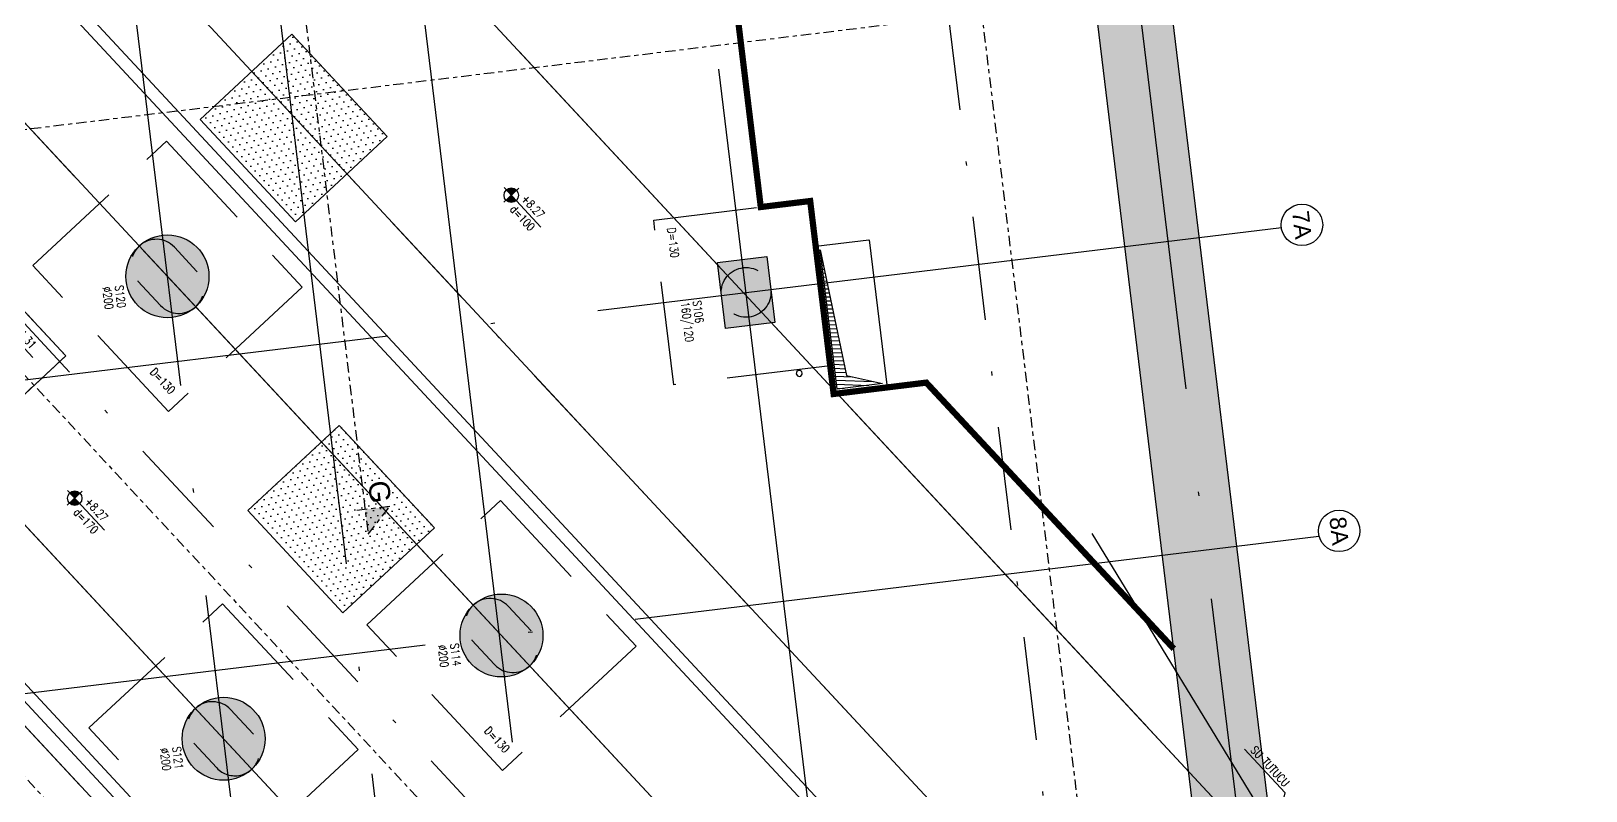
# Model space of a CAD drawing. Header units: millimetres. Extents: x 400382 to 401422, y 4543975 to 4544126.
# Drawn here: x 400454.97 to 400492.46, y 4544037.16 to 4544055.48 of the extents above; entities that cross this region are included whole.
import ezdxf
from ezdxf.enums import TextEntityAlignment as Align

# ---------------------------------------------------------------- set-up
doc = ezdxf.new("R2010")
doc.units = ezdxf.units.MM
for name, pattern in [('AKS', [3, 2.5, -0.25, 0, -0.25]), ('CENTER', [2, 1.25, -0.25, 0.25, -0.25]), ('CIZGI', [0.4, 0.25, -0.15]), ('CONTINU', [0]), ('DASHDOT2', [0.5, 0.25, -0.125, 0, -0.125]), ('HIDDEN', [0.375, 0.25, -0.125])]:
    doc.linetypes.add(name, pattern=pattern)
doc.layers.add('A-DETL', color=90, linetype='Continuous', lineweight=15)
for name, color, linetype in [('aks prota', 2, 'AKS'), ('boşluk prota', 2, 'Continuous'), ('boşluk taraması prota', 252, 'Continuous'), ('caks prota', 4, 'Continuous'), ('kesit tarama prota', 252, 'Continuous'), ('kiriş prota', 6, 'Continuous'), ('kolon prota', 1, 'Continuous'), ('kolon tarama prota', 252, 'Continuous'), ('lkolon prota', 4, 'Continuous'), ('not yazısı prota', 6, 'Continuous'), ('not çizgisi prota', 4, 'Continuous'), ('perde prota', 1, 'Continuous'), ('PRT-AL-TUNEL_EKSENI', 14, 'DASHDOT2'), ('skesit prota', 7, 'Continuous'), ('st-s_level (kot)', 6, 'Continuous'), ('st-s_levelmark (kot işareti)', 4, 'Continuous'), ('st_s_ölçü', 4, 'Continuous'), ('taks prota', 7, 'Continuous'), ('temel prota', 6, 'Continuous'), ('tkesit prota', 7, 'Continuous'), ('tkolon prota', 6, 'Continuous')]:
    doc.layers.add(name, color=color, linetype=linetype)
doc.styles.add('Arial', font='Arial.ttf')
doc.styles.add('OLCU', font='romanstw.shx')
doc.styles.add('TAKS', font='Arial Unicode.ttf')
doc.styles.add('tkolon', font='romanstw.shx')
doc.styles.add('TSIMPLEX', font='romanstw.shx')
doc.dimstyles.new('1-50', dxfattribs={"dimtxt": 10, "dimasz": 4, "dimexe": 4, "dimexo": 8, "dimgap": 4, "dimtad": 1, "dimdec": 1, "dimrnd": 0.05, "dimzin": 9, "dimdsep": 46, "dimtxsty": 'OLCU', "dimblk1": 'OBLIQUE', "dimblk2": 'OBLIQUE', "dimsah": 1, "dimcen": 2, "dimdle": 4, "dimclrd": 4, "dimclre": 4, "dimclrt": 3, "dimadec": 1, "dimazin": 0, "dimtfac": 1, "dimtdec": 1, "dimtix": 1, "dimtmove": 2, "dimatfit": 3, "dimldrblk": 'OBLIQUE', "dimfxl": 1, "dimtvp": 1, "dimtolj": 1, "dimtzin": 1, "dimarcsym": 0})
pattern_1 = [(312.9239939574115, (399405.9814288034, 4544554.575528787), (0.1703024845293522, 0.04999016791459834), [0, -0.15875])]

# ---------------------------------------------------------------- blocks, each defined once
blk = doc.blocks.new('PLAN_KOT')
at = {"layer": 'st-s_levelmark (kot işareti)'}
h = blk.add_hatch(color=256, dxfattribs=at)
h.paths.add_polyline_path([(0, 17.5, 0.4142135623730951), (-17.5, 0), (0, 0)])
h.paths.add_polyline_path([(17.5, 0), (0, 0), (0, -17.5, 0.4142135623730951)])
for p, q in [((105, 0), (-25, 0)), ((0, 25), (0, -25))]:
    blk.add_line(p, q, dxfattribs=at)
blk.add_circle((0, 0), 17.5, dxfattribs=at)
at = {"layer": 'st-s_level (kot)', "color": 6, "style": 'OLCU', "width": 0.8}
for tag, p in [('KOT', (22.6700442370493, 9.780006943954504)), ('DÖŞEME_KALINLIĞI', (22.6700442370493, -27.62999305603444))]:
    blk.add_attdef(tag, p, '', height=20, dxfattribs=at)
blk = doc.blocks.new('_Oblique')
at = {"layer": 'st_s_ölçü', "lineweight": -2}
blk.add_line((-0.5, -0.5), (0.5, 0.5), dxfattribs=at)
blk = doc.blocks.new('+8.27 mekanik')
at = {"layer": 'kolon tarama prota'}
for radius, start, end in [(72.00000000002969, 0, 180), (72.00000000000728, 180, 0)]:
    blk.add_arc((53126.51137452889, 169882.9861042567), radius, start, end, dxfattribs=at)

msp = doc.modelspace()

# ---------------------------------------------------------------- hatches: boundary and pattern name
at = {"layer": 'boşluk taraması prota', "ltscale": 2}
h = msp.add_hatch(dxfattribs=at)
h.set_pattern_fill('ANSI31', color=256, scale=0.03, angle=-47.07600604258852, style=0)
h.set_pattern_definition([(357.9239939574115, (399689.9217274883, 4544231.999295279), (0.003450451557221311, 0.09518748281182388), [])])
h.paths.add_polyline_path([(400474.633365728, 4544047.171634065), (400475.4996973369, 4544046.976876432), (400474.4070717855, 4544046.84199108), (400473.9992467812, 4544050.200282967)])
at = {"layer": 'kesit tarama prota'}
h = msp.add_hatch(color=256, dxfattribs=at)
h.dxf.hatch_style = 1
h.paths.add_polyline_path([(400463.6209186618, 4544044.014789978), (400463.097626036, 4544043.346834269), (400463.0252944948, 4544043.942458436)])
at = {"layer": 'kolon tarama prota'}
h = msp.add_hatch(color=256, dxfattribs=at)
h.dxf.hatch_style = 1
h.paths.add_polyline_path([(400490.225283952, 4543992.06815299), (400477.1315568583, 4544099.890275296), (400434.7430349011, 4544094.742688451), (400434.9238637551, 4544093.253628034), (400436.9886808936, 4544076.263764689), (400429.4432434756, 4544069.242885474), (400439.0969334161, 4544058.862998294), (400441.0592837702, 4544042.730103491), (400490.5329283723, 4543989.534812097)])
h.paths.add_polyline_path([(400442.7345320242, 4544043.865573593), (400440.8338261843, 4544059.491675889), (400431.8441655803, 4544069.157582236), (400438.8712125272, 4544075.693003213), (400436.770946417, 4544092.974261155), (400475.5857894951, 4544097.687866783), (400488.0371958343, 4543995.155024337)], flags=16)
h.paths.add_polyline_path([(400459.8903657333, 4544037.239568102), (400460.8056879416, 4544038.090852575), (400459.3755300478, 4544039.628593862), (400458.4602078395, 4544038.777309389), (400457.459633355, 4544039.853151925), (400463.1712439358, 4544045.165167039), (400466.0375036746, 4544042.083293382), (400465.1221814663, 4544041.232008909), (400466.5523393606, 4544039.694267622), (400467.4673045529, 4544040.545935968), (400473.9751899363, 4544033.548495975), (400473.0600817762, 4544032.696694664), (400474.2418641476, 4544031.426012907), (400469.4457187429, 4544026.965415232), (400467.8849356477, 4544028.643607979), (400468.800257856, 4544029.494892452), (400467.3700999622, 4544031.032633739), (400466.4547777539, 4544030.181349265)], flags=0)
h.paths.add_polyline_path([(400460.314351338, 4544037.224199045), (400461.2296735463, 4544038.07548352), (400459.390899105, 4544040.052579466), (400458.4755768967, 4544039.201294992), (400457.8836189597, 4544039.837782868), (400463.1558748791, 4544044.741181435), (400465.6135180709, 4544042.098662438), (400464.6981958626, 4544041.247377965), (400466.5369703039, 4544039.270282018), (400467.4522925122, 4544040.121566491), (400473.5515613481, 4544033.563481159), (400472.636096172, 4544032.71206372), (400473.8178785434, 4544031.441381963), (400469.4610878001, 4544027.389400835), (400468.3089212524, 4544028.628238922), (400469.2242434607, 4544029.479523396), (400467.3854690194, 4544031.456619343), (400466.4701468111, 4544030.605334869)], flags=0)
h.paths.add_polyline_path([(400473.9353484502, 4544079.757135538), (400473.8991830875, 4544080.054944261), (400475.8845969774, 4544080.296049399), (400475.9207623396, 4544079.998240676)], flags=0)
h = msp.add_hatch(dxfattribs=at)
h.set_pattern_fill('DOTS', color=2, scale=0.1, angle=-47.07600604258852)
h.set_pattern_definition(pattern_1)
h.paths.add_polyline_path([(400463.5540700094, 4544052.934144209), (400461.2586052069, 4544055.402284974), (400459.0496627716, 4544053.34788448), (400461.3451275742, 4544050.879743714)])
h = msp.add_hatch(color=256, dxfattribs=at)
h.dxf.hatch_style = 1
edge = h.paths.add_edge_path()
edge.add_arc((400458.2609093813, 4544049.563859114), 0.9999999999976544, -47.07600604258852, 312.9239939574115)
h = msp.add_hatch(color=256, dxfattribs=at)
h.dxf.hatch_style = 1
h.paths.add_polyline_path([(400472.7084513358, 4544050.043523448), (400472.9013354462, 4544048.455192337), (400471.7100871122, 4544048.310529254), (400471.5172030022, 4544049.898860365)])
h = msp.add_hatch(dxfattribs=at)
h.set_pattern_fill('DOTS', color=2, scale=0.1, angle=-47.07600604258852)
h.set_pattern_definition(pattern_1)
h.paths.add_polyline_path([(400464.6993221347, 4544043.503428564), (400462.4038573322, 4544045.97156933), (400460.194914897, 4544043.917168835), (400462.4903796995, 4544041.449028069)])
h = msp.add_hatch(color=256, dxfattribs=at)
h.dxf.hatch_style = 1
edge = h.paths.add_edge_path()
edge.add_arc((400466.3131313454, 4544040.905910076), 0.9999999999976544, -47.07600604258852, 312.9239939574115)
h = msp.add_hatch(color=256, dxfattribs=at)
h.dxf.hatch_style = 1
edge = h.paths.add_edge_path()
edge.add_arc((400459.6145448308, 4544038.417159177), 0.9999999999976544, -47.07600604258852, 312.9239939574115)

# ---------------------------------------------------------------- linework, layer by layer
at = {"layer": 'A-DETL', "color": 1, "lineweight": 5}
msp.add_lwpolyline([(400410.4979693997, 4544108.041349597), (400516.5495531112, 4543994.012052912)], dxfattribs=at)
at = {"layer": 'aks prota', "ltscale": 10}
for p, q in [((400524.7599808746, 4543992.599262114), (400411.7644162872, 4544114.094899495)), ((400522.903262665, 4543994.595651645), (400411.7644162877, 4544114.094899494)), ((400517.5106289843, 4543985.857089083), (400404.5150643969, 4544107.352726464)), ((400515.6539107747, 4543987.853478614), (400404.5150643974, 4544107.352726463)), ((400490.074145942, 4543987.091367729), (400475.977604087, 4544103.171308074)), ((400490.074145942, 4543987.091367727), (400475.9776040874, 4544103.171308073)), ((400512.6777277249, 4543981.362307062), (400399.6821631375, 4544102.857944444)), ((400510.8210095149, 4543983.358696594), (400399.6821631375, 4544102.857944444)), ((400478.198152604, 4543999.860730715), (400465.8023563628, 4544101.935644057)), ((400478.1981526045, 4543999.860730716), (400465.8023563623, 4544101.935644057)), ((400478.198152604, 4543999.860730715), (400465.8023563628, 4544101.935644056)), ((400470.2035826896, 4544008.456690839), (400458.9526784439, 4544101.103831332)), ((400470.2035826896, 4544008.456690839), (400458.9526784443, 4544101.103831331)), ((400466.2062977324, 4544012.754670901), (400455.5278394846, 4544100.68792497)), ((400466.2062977327, 4544012.754670901), (400455.5278394841, 4544100.687924969)), ((400466.2062977324, 4544012.754670899), (400455.5278394846, 4544100.687924968)), ((400462.2090127752, 4544017.052650963), (400452.1030005254, 4544100.272018607)), ((400462.2090127752, 4544017.052650962), (400452.1030005259, 4544100.272018606)), ((400512.2140643822, 4544006.088943115), (400428.1666244437, 4544096.458837923)), ((400504.9647124923, 4543999.346770084), (400420.9172725538, 4544089.716664892)), ((400438.7550451853, 4544045.114404783), (400485.1144610462, 4544050.744209934)), ((400438.7550451854, 4544045.114404783), (400485.1144610461, 4544050.744209934)), ((400438.7550451853, 4544045.114404782), (400485.1144610466, 4544050.744209932)), ((400439.6591894515, 4544037.669102698), (400486.0186053128, 4544043.298907848)), ((400439.6591894515, 4544037.669102697), (400486.0186053122, 4544043.298907848)), ((400439.659189452, 4544037.669102697), (400486.0186053123, 4544043.298907847))]:
    msp.add_line(p, q, dxfattribs=at)
at = {"layer": 'boşluk prota', "ltscale": 0.05}
msp.add_lwpolyline([(400474.633365728, 4544047.171634065), (400475.4996973369, 4544046.976876432), (400474.4070717855, 4544046.84199108), (400473.9992467812, 4544050.200282967)], close=True, dxfattribs=at)
at = {"layer": 'caks prota', "ltscale": 0.05}
for centre in [(400485.6108145183, 4544050.804486217), (400485.6108145185, 4544050.804486218), (400485.6108145188, 4544050.804486217), (400486.5066723716, 4544043.427419757), (400486.5066723715, 4544043.427419757), (400486.5066723716, 4544043.427419756)]:
    msp.add_circle(centre, 0.5, dxfattribs=at)
at = {"layer": 'kiriş prota'}
msp.add_line((400400.7042128048, 4544096.913392516), (400503.8798910817, 4543985.97634078), dxfattribs=at)
msp.add_lwpolyline([(400475.1793228914, 4544050.444558134), (400475.6112605683, 4544046.887707076), (400474.3195827198, 4544046.730613854), (400473.887645042, 4544050.287464913), (400475.1694265264, 4544050.44312218)], dxfattribs=at)
msp.add_lwpolyline([(400454.3803139194, 4544049.184426854), (400455.8104718351, 4544047.646685544), (400453.9798274185, 4544045.944116597), (400452.5496695028, 4544047.481857907)], close=True, dxfattribs=at)
at = {"layer": 'kolon prota', "color": 5, "linetype": 'HIDDEN', "ltscale": 5}
for points in [[(400458.4278530101, 4544050.265378769, 0.9999999999999999), (400457.5491436897, 4544049.448145675), (400458.093965753, 4544048.862339461, 0.9999999999999999), (400458.9726750734, 4544049.679572556)], [(400458.4278530101, 4544050.265378769, 0.9999999999999999), (400457.5491436897, 4544049.448145675), (400458.093965753, 4544048.862339461, 0.9999999999999999), (400458.9726750734, 4544049.679572556)], [(400466.4800749742, 4544041.60742973, 0.9999999999999999), (400465.6013656538, 4544040.790196635), (400466.1461877171, 4544040.204390422, 0.9999999999999999), (400467.0248970375, 4544041.021623516)], [(400459.7814884596, 4544039.118678831, 0.9999999999999999), (400458.9027791386, 4544038.301445736), (400459.4476012019, 4544037.715639522, 0.9999999999999999), (400460.3263105224, 4544038.532872617)]]:
    msp.add_lwpolyline(points, format="xyb", close=True, dxfattribs=at)
at = {"layer": 'kolon prota', "color": 1}
msp.add_lwpolyline([(400472.7084513358, 4544050.043523448), (400472.9013354462, 4544048.455192337), (400471.7100871122, 4544048.310529254), (400471.5172030022, 4544049.898860365)], close=True, dxfattribs=at)
for centre in [(400458.2609093813, 4544049.563859114), (400466.3131313454, 4544040.905910076), (400459.6145448308, 4544038.417159177)]:
    msp.add_circle(centre, 0.9999999999976544, dxfattribs=at)
at = {"layer": 'kolon prota', "color": 5, "linetype": 'HIDDEN', "ltscale": 5}
msp.add_circle((400472.2092692242, 4544049.17702635), 0.5999999999976544, dxfattribs=at)
at = {"layer": 'perde prota'}
for points in [[(400429.4432434756, 4544069.242885474), (400436.9886808936, 4544076.263764689), (400434.7429687763, 4544094.742680421), (400477.1315568583, 4544099.890275296), (400490.5329283723, 4543989.534812097), (400441.0592837702, 4544042.730103491), (400439.0969334161, 4544058.862998294), (400429.4432434756, 4544069.242885474)], [(400440.8338261843, 4544059.491675889), (400442.7345320242, 4544043.865573593), (400488.0371958343, 4543995.155024337), (400475.5857894951, 4544097.687866783), (400436.770946417, 4544092.974261155), (400438.8712125272, 4544075.693003213), (400431.8441655803, 4544069.157582236), (400440.8338261843, 4544059.491675889)]]:
    msp.add_lwpolyline(points, dxfattribs=at)
at = {"layer": 'PRT-AL-TUNEL_EKSENI', "ltscale": 10}
for p, q in [((400408.0665145661, 4544110.655710221), (400519.2053609435, 4543991.156462371)), ((400402.0986137674, 4544105.105335454), (400513.2374601448, 4543985.606087605)), ((400395.4000272527, 4544102.616584554), (400506.5388736306, 4543983.117336705)), ((400484.7444308675, 4543992.822009744), (400471.4111506012, 4544102.616766069))]:
    msp.add_line(p, q, dxfattribs=at)
at = {"layer": 'skesit prota', "linetype": 'CENTER', "ltscale": 0.2}
for p, q in [((400463.6209186618, 4544044.014789978), (400462.7274824115, 4544043.906292666)), ((400463.097626036, 4544043.346834269), (400463.6209186618, 4544044.014789978))]:
    msp.add_line(p, q, dxfattribs=at)
for points in [[(400399.3077380112, 4544106.868099621), (400510.0191421774, 4543987.828448253)], [(400471.9769275407, 4544104.59035985), (400486.2862764117, 4543986.758030445)], [(400455.89744899, 4544102.637696569), (400463.0976260304, 4544043.346834314)], [(400455.89744899, 4544102.637696569), (400463.0976260304, 4544043.346834314)], [(400490.1611683695, 4544057.390989359), (400425.2731687864, 4544049.511105899)], [(400438.4103048751, 4544055.136431523), (400492.1879414544, 4543997.313381061)]]:
    msp.add_lwpolyline(points, dxfattribs=at)
at = {"layer": 'st_s_ölçü', "color": 3, "linetype": 'CIZGI', "lineweight": 30, "ltscale": 50, "const_width": 0.15}
msp.add_lwpolyline([(400482.520105897, 4544040.586271053), (400476.5533471559, 4544047.001878241), (400474.319905933, 4544046.727985643), (400473.8876130306, 4544050.287695182), (400473.8878401103, 4544050.287488637), (400473.7550381278, 4544051.379435051), (400472.5637882589, 4544051.234771783), (400470.8784625931, 4544065.112815529), (400464.0287853344, 4544064.281002885), (400463.7370482376, 4544066.683352707), (400462.5457998719, 4544066.538689869), (400463.0709780287, 4544062.214037519), (400457.4126043906, 4544061.526871838), (400456.2125147167, 4544071.408792509), (400461.8709226688, 4544072.095939524), (400461.2543839575, 4544077.160469102), (400448.747779882, 4544075.64169181), (400446.4994744738, 4544094.15567633)], dxfattribs=at)
at = {"layer": 'temel prota', "color": 5}
for p, q in [((400409.8574348884, 4544105.426237252), (400512.9650104074, 4543994.562411292)), ((400410.0771122184, 4544105.630545525), (400513.1846877374, 4543994.766719567)), ((400400.9971159115, 4544097.185803547), (400504.1727941884, 4543986.248751812)), ((400401.216793241, 4544097.390111821), (400504.3924715179, 4543986.453060085))]:
    msp.add_line(p, q, dxfattribs=at)
at = {"layer": 'temel prota'}
for points in [[(400461.2586052069, 4544055.402284974), (400459.0496627716, 4544053.34788448), (400461.3451275742, 4544050.879743714), (400463.5540700094, 4544052.934144209)], [(400462.4038573322, 4544045.97156933), (400460.194914897, 4544043.917168835), (400462.4903796995, 4544041.449028069), (400464.6993221347, 4544043.503428564)]]:
    msp.add_lwpolyline(points, close=True, dxfattribs=at)
at = {"layer": 'temel prota', "linetype": 'HIDDEN', "ltscale": 10}
for points in [[(400458.237410279, 4544052.819538428), (400461.5063426574, 4544049.304701149), (400458.2844084841, 4544046.308179801), (400455.0154761057, 4544049.823017081)], [(400473.7550381278, 4544051.379435051), (400474.2372484026, 4544047.408607272), (400470.4649604722, 4544046.950507324), (400469.9827501965, 4544050.921335103)], [(400466.2896322426, 4544044.16158939), (400469.5585646215, 4544040.64675211), (400466.3366304482, 4544037.650230762), (400463.0676980694, 4544041.165068042)], [(400459.5910457289, 4544041.67283849), (400462.8599781073, 4544038.158001211), (400459.6380439335, 4544035.161479863), (400456.3691115552, 4544038.676317143)]]:
    msp.add_lwpolyline(points, close=True, dxfattribs=at)
at = {"layer": 'temel prota', "color": 5, "linetype": 'HIDDEN'}
msp.add_lwpolyline([(400454.3803139194, 4544049.184426854), (400455.8104718351, 4544047.646685544), (400453.9798274185, 4544045.944116597), (400452.5496695028, 4544047.481857907)], close=True, dxfattribs=at)

# ---------------------------------------------------------------- block references
at = {"layer": 'kolon tarama prota', "xscale": 0.001, "yscale": 0.001, "zscale": 0.001, "rotation": 276.9239939574147}
msp.add_blockref('+8.27 mekanik', (400298.4437628747, 4544079.482834455), dxfattribs=at)
at = {"layer": 'st-s_level (kot)', "linetype": 'CONTINU', "ltscale": 0.1, "xscale": 0.01, "yscale": 0.01, "zscale": 0.01, "rotation": 312.9239939574115}
for p, values in [((400466.549536448, 4544051.519964045), {'KOT': '+8.27', 'DÖŞEME_KALINLIĞI': 'd=100'}), ((400454.2977067167, 4544048.380131237), {'KOT': '-1.31', 'DÖŞEME_KALINLIĞI': 'd=60'}), ((400456.0248897783, 4544044.215724349), {'KOT': '+8.27', 'DÖŞEME_KALINLIĞI': 'd=170'})]:
    msp.add_blockref('PLAN_KOT', p, dxfattribs=at).add_auto_attribs(values)

# ---------------------------------------------------------------- texts
at = {"layer": 'lkolon prota', "style": 'tkolon', "width": 0.8}
for s, p in [('%%C200', (400456.6955938539, 4544049.301251728)), ('160/120', (400470.6360034943, 4544048.933639285)), ('%%C200', (400464.7797214179, 4544040.668891922)), ('%%C200', (400458.0808953326, 4544038.180111916))]:
    msp.add_text(s, height=0.2, rotation=276.9239939511776, dxfattribs=at).set_placement(p)
at = {"layer": 'not yazısı prota', "ltscale": 0.05, "style": 'TSIMPLEX', "width": 0.8}
msp.add_text('SU TUTUCU', height=0.2, rotation=312.9239939495117, dxfattribs=at).set_placement((400484.3531733658, 4544038.128925451))
at = {"layer": 'st-s_level (kot)', "color": 6, "style": 'OLCU', "width": 0.8}
for p, rotation in [((400470.3073871639, 4544050.729064384), 276.9239939511776), ((400457.8228494585, 4544047.243635052), 312.9239939495117), ((400465.8840758326, 4544038.594060456), 312.9239939495117)]:
    msp.add_attdef('D=130', p, '', height=0.2, rotation=rotation, dxfattribs=at)
at = {"layer": 'taks prota', "style": 'TAKS'}
for s, rotation, p in [('7A', 276.4291614519458, (400485.6108145183, 4544050.804486217)), ('7A', 276.4291614371957, (400485.6108145185, 4544050.804486218)), ('7A', 276.4291614519458, (400485.6108145188, 4544050.804486217)), ('8A', 276.4291614519458, (400486.5066723716, 4544043.427419757)), ('8A', 276.4291614371957, (400486.5066723715, 4544043.427419757)), ('8A', 276.4291614519458, (400486.5066723716, 4544043.427419756))]:
    msp.add_text(s, height=0.4, rotation=rotation, dxfattribs=at).set_placement(p, align=Align.MIDDLE_CENTER)
at = {"layer": 'tkesit prota', "style": 'Arial'}
msp.add_text('G', height=0.4999999999999999, rotation=276.9239939511776, dxfattribs=at).set_placement((400463.0956111164, 4544044.607696865))
at = {"layer": 'tkolon prota', "style": 'tkolon', "width": 0.8}
for s, p in [('S120', (400456.9934059377, 4544049.337417498)), ('S106', (400470.9237964526, 4544048.970117304)), ('S114', (400465.0775335017, 4544040.705057693)), ('S121', (400458.3787074164, 4544038.216277687))]:
    msp.add_text(s, height=0.2, rotation=276.9239939511776, dxfattribs=at).set_placement(p)

# ---------------------------------------------------------------- leaders
at = {"layer": 'not çizgisi prota'}
msp.add_leader([(400484.9679350592, 4544036.119271812), (400485.2081511416, 4544037.112179829), (400484.2285726629, 4544038.165446939)], dimstyle='1-50', override={"dimasz": 12, "dimgap": 4, "dimtad": 0}, dxfattribs=at)

doc.saveas('drawing.dxf')
